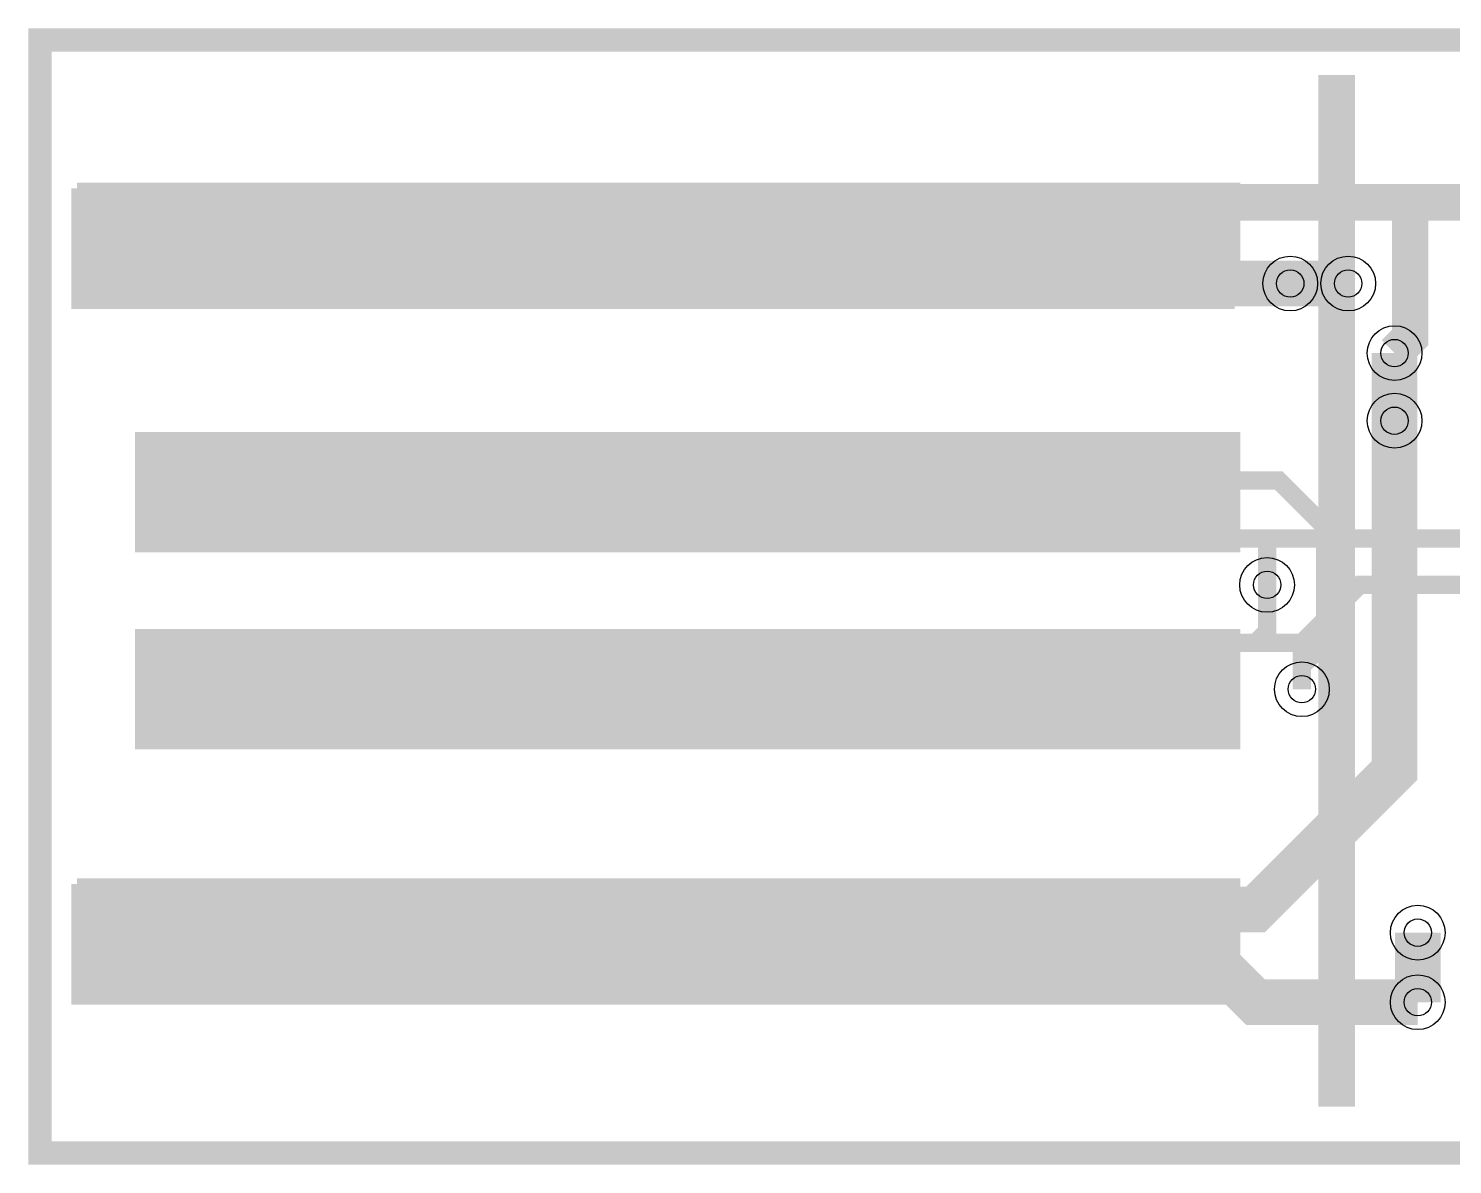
# Model space of a CAD drawing. Header units: millimetres. Extents: x -14 to 27.6, y -5.2 to 7.2.
# Drawn here: x -13.95 to 1.65, y -5.21 to 7.24 of the extents above; entities that cross this region are included whole.
import ezdxf

# ---------------------------------------------------------------- set-up
doc = ezdxf.new("R2010")
doc.units = ezdxf.units.MM
for name, color, linetype, true_color in [('BoardOutLine', 7, 'Continuous', 0xff00ff), ('BottomLayer', 7, 'Continuous', 0x0000ff), ('BottomPasteMaskLayer', 7, 'Continuous', 0x800000), ('BottomSilkLayer', 7, 'Continuous', 0x66cc33), ('BottomSolderMaskLayer', 7, 'Continuous', 0xaa00ff), ('Hole', 7, 'Continuous', 0x222222), ('Multi-Layer', 7, 'Continuous', 0xc0c0c0), ('TopLayer', 7, 'Continuous', 0xff0000), ('TopPasteMaskLayer', 7, 'Continuous', 0x808080), ('TopSilkLayer', 7, 'Continuous', 0xffcc00), ('TopSolderMaskLayer', 7, 'Continuous', 0x800080)]:
    doc.layers.add(name, color=color, linetype=linetype, true_color=true_color)

msp = doc.modelspace()

# ---------------------------------------------------------------- hatches: boundary and pattern name
at = {"layer": 'BottomLayer'}
for points in [[(-0.699, 5.525), (-0.699, 4.255), (-13.399, 4.255), (-13.399, 5.525)], [(-0.699, 2.794), (-0.699, 1.524), (-12.764, 1.524), (-12.764, 2.794)], [(-0.699, 0.635), (-0.699, -0.635), (-12.764, -0.635), (-12.764, 0.635)], [(-0.699, -2.096), (-0.699, -3.366), (-13.399, -3.366), (-13.399, -2.096)]]:
    msp.add_hatch(color=256, dxfattribs=at).paths.add_polyline_path(points)
at = {"layer": 'BottomPasteMaskLayer'}
for points in [[(-0.699, 5.525), (-0.699, 4.255), (-13.399, 4.255), (-13.399, 5.525)], [(-0.699, 2.794), (-0.699, 1.524), (-12.764, 1.524), (-12.764, 2.794)], [(-0.699, 0.635), (-0.699, -0.635), (-12.764, -0.635), (-12.764, 0.635)], [(-0.699, -2.096), (-0.699, -3.366), (-13.399, -3.366), (-13.399, -2.096)]]:
    msp.add_hatch(color=256, dxfattribs=at).paths.add_polyline_path(points)
at = {"layer": 'BottomSolderMaskLayer'}
for points in [[(-0.673, 5.55), (-0.673, 4.229), (-13.424, 4.229), (-13.424, 5.55)], [(-0.673, 2.819), (-0.673, 1.499), (-12.789, 1.499), (-12.789, 2.819)], [(-0.673, 0.66), (-0.673, -0.66), (-12.789, -0.66), (-12.789, 0.66)], [(-0.673, -2.07), (-0.673, -3.391), (-13.424, -3.391), (-13.424, -2.07)]]:
    msp.add_hatch(color=256, dxfattribs=at).paths.add_polyline_path(points)
at = {"layer": 'TopLayer'}
for points in [[(-13.462, 4.191), (-13.462, 5.461), (-0.762, 5.461), (-0.762, 4.191)], [(-12.764, 1.524), (-12.764, 2.794), (-0.699, 2.794), (-0.699, 1.524)], [(-12.764, -0.635), (-12.764, 0.635), (-0.699, 0.635), (-0.699, -0.635)], [(-13.462, -3.429), (-13.462, -2.159), (-0.762, -2.159), (-0.762, -3.429)]]:
    msp.add_hatch(color=256, dxfattribs=at).paths.add_polyline_path(points)
at = {"layer": 'TopPasteMaskLayer'}
for points in [[(-13.462, 4.191), (-13.462, 5.461), (-0.762, 5.461), (-0.762, 4.191)], [(-12.764, 1.524), (-12.764, 2.794), (-0.699, 2.794), (-0.699, 1.524)], [(-12.764, -0.635), (-12.764, 0.635), (-0.699, 0.635), (-0.699, -0.635)], [(-13.462, -3.429), (-13.462, -2.159), (-0.762, -2.159), (-0.762, -3.429)]]:
    msp.add_hatch(color=256, dxfattribs=at).paths.add_polyline_path(points)
at = {"layer": 'TopSolderMaskLayer'}
for points in [[(-13.487, 4.166), (-13.487, 5.486), (-0.737, 5.486), (-0.737, 4.166)], [(-12.789, 1.499), (-12.789, 2.819), (-0.673, 2.819), (-0.673, 1.499)], [(-12.789, -0.66), (-12.789, 0.66), (-0.673, 0.66), (-0.673, -0.66)], [(-13.487, -3.454), (-13.487, -2.134), (-0.737, -2.134), (-0.737, -3.454)]]:
    msp.add_hatch(color=256, dxfattribs=at).paths.add_polyline_path(points)

# ---------------------------------------------------------------- linework, layer by layer
at = {"layer": 'BoardOutLine', "const_width": 0.254}
msp.add_lwpolyline([(-13.828, 5.766), (-13.828, 7.112), (27.432, 7.112), (27.432, -5.08), (-13.828, -5.08), (-13.828, 5.766)], close=True, dxfattribs=at)
at = {"layer": 'BottomLayer'}
for points, const_width in [([(-7.049, 4.89), (-6.604, 5.334), (4.699, 5.334), (7.62, 2.413), (13.716, 2.413), (14.313, 3.01), (14.313, 3.556)], 0.4), ([(1.016, 3.683), (1.186, 3.853), (1.186, 5.334)], 0.4), ([(1.016, 2.942), (1.016, 3.683)], 0.5), ([(-6.731, 2.159), (-6.223, 1.651), (1.778, 1.651), (2.032, 1.905), (2.159, 1.905)], 0.2), ([(0.026, 1.651), (-0.381, 1.651), (-0.381, 1.143)], 0.2), ([(-6.731, 0), (-6.223, 0.508), (0, 0.508), (0.635, 1.143), (2.159, 1.143)], 0.2), ([(0, 0), (0, 0.508)], 0.2), ([(1.27, -3.429), (-0.508, -3.429), (-1.207, -2.731), (-7.049, -2.731)], 0.5), ([(1.27, -2.667), (1.27, -3.429)], 0.5)]:
    msp.add_lwpolyline(points, dxfattribs=dict(at, const_width=const_width))
at = {"layer": 'BottomSilkLayer', "const_width": 0.4}
for points in [[(0.381, 6.731), (0.381, 1.143), (0.381, -2.032), (0.381, -4.572)], [(0.381, 1.143), (0.381, -2.032), (0.381, -4.572)]]:
    msp.add_lwpolyline(points, dxfattribs=at)
at = {"layer": 'Hole'}
for centre in [(-0.127, 4.445), (0.508, 4.445), (1.016, 3.683), (1.016, 2.942), (-0.381, 1.143), (0, 0), (1.27, -2.667), (1.27, -3.429)]:
    msp.add_circle(centre, 0.15, dxfattribs=at)
at = {"layer": 'Multi-Layer'}
for centre in [(-0.127, 4.445), (0.508, 4.445), (1.016, 3.683), (1.016, 2.942), (-0.381, 1.143), (0, 0), (1.27, -2.667), (1.27, -3.429)]:
    msp.add_circle(centre, 0.3, dxfattribs=at)
at = {"layer": 'TopLayer'}
for points, const_width in [([(-7.112, 4.826), (-6.731, 4.445), (-0.127, 4.445)], 0.5), ([(-0.127, 4.445), (0.508, 4.445)], 0.5), ([(1.016, 2.942), (1.016, 3.683)], 0.5), ([(-7.112, -2.794), (-6.731, -2.413), (-0.508, -2.413), (1.016, -0.889), (1.016, 2.942)], 0.5), ([(-6.731, 2.159), (-6.604, 2.286), (-0.254, 2.286), (0.254, 1.778), (0.254, 0.508), (0, 0.254), (0, 0)], 0.2), ([(-6.731, 0), (-6.223, 0.508), (-0.508, 0.508), (-0.381, 0.635), (-0.381, 1.143)], 0.2)]:
    msp.add_lwpolyline(points, dxfattribs=dict(at, const_width=const_width))
at = {"layer": 'TopSilkLayer', "const_width": 0.4}
for points in [[(0.381, 6.731), (0.381, 1.143)], [(0.381, 1.143), (0.381, -2.032), (0.381, -4.572)]]:
    msp.add_lwpolyline(points, dxfattribs=at)

doc.saveas('drawing.dxf')
